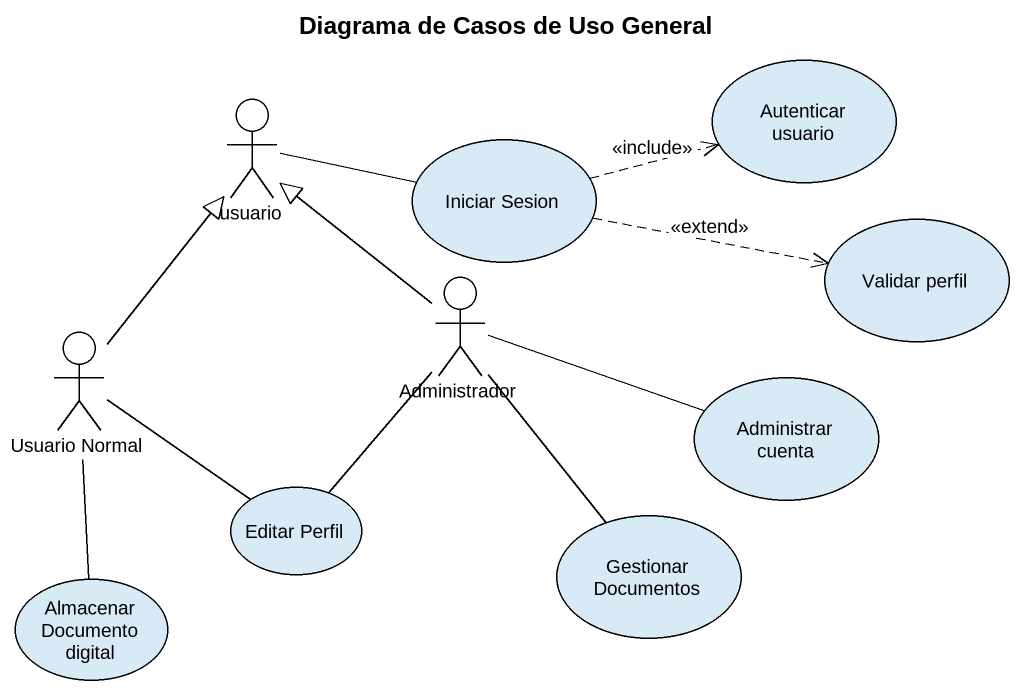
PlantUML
@startuml
title Diagrama de Casos de Uso General
usecase "Autenticar usuario" as Autenticar_usuario
actor usuario
usecase "Iniciar Sesion" as Iniciar_Sesion
usecase "Validar perfil" as Validar_perfil
actor Administrador
actor "Usuario Normal" as Usuario_Normal
usecase "Administrar cuenta" as Administrar_cuenta
usecase "Editar Perfil" as Editar_Perfil
usecase "Gestionar Documentos" as Gestionar_Documentos
usecase "Almacenar Documento digital" as Almacenar_Documento_digital
usuario -right- Iniciar_Sesion
Iniciar_Sesion .right.> Autenticar_usuario : <<include>>
Iniciar_Sesion .right.> Validar_perfil : <<extend>>
Administrador -up-|> usuario
Administrador -right- Administrar_cuenta
Administrador -- Editar_Perfil
Administrador -- Gestionar_Documentos
Usuario_Normal -up-|> usuario
Usuario_Normal -right- Editar_Perfil
Usuario_Normal -- Almacenar_Documento_digital
@enduml
